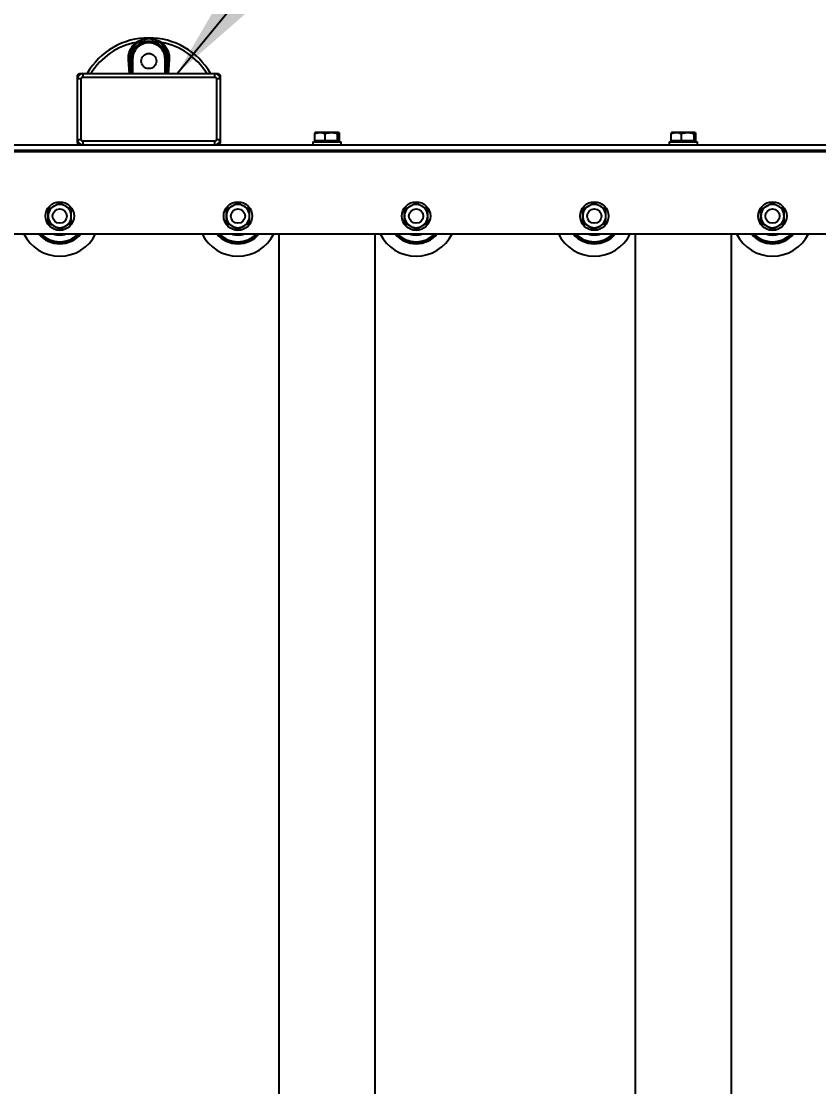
# Model space of a CAD drawing. Header units: millimetres. Extents: x 15 to 415, y 5 to 292.
# Drawn here: x 233.33 to 255.7, y 192.53 to 222.41 of the extents above; entities that cross this region are included whole.
import ezdxf

# ---------------------------------------------------------------- set-up
doc = ezdxf.new("R2010")
doc.units = ezdxf.units.MM
doc.styles.add('SLDTEXTSTYLE0', font='TXT', dxfattribs={"width": 0.75})
doc.dimstyles.new('SLDDIMSTYLE1', dxfattribs={"dimtxt": 0.18, "dimasz": 3.302, "dimexe": 0, "dimexo": 0.0625, "dimgap": 0, "dimtad": 0, "dimtih": 1, "dimtoh": 1, "dimdec": 0, "dimrnd": 1e-09, "dimzin": 0, "dimdsep": 46, "dimtxsty": 'Standard', "dimsah": 1, "dimcen": 0.09, "dimadec": 0, "dimazin": 0, "dimtfac": 3.302, "dimtdec": 0, "dimtofl": 0, "dimtmove": 0, "dimatfit": 3, "dimfxl": 0, "dimfrac": 2, "dimtolj": 1, "dimtzin": 0, "dimarcsym": 0})

msp = doc.modelspace()

# ---------------------------------------------------------------- linework, layer by layer
at = {"color": 8, "linetype": 'Continuous', "lineweight": 25}
for p, q in [((236.36088, 220.9489), (236.33336, 221.33141)), ((237.48137, 221.33141), (237.45385, 220.9489)), ((236.39949, 220.9489), (236.40008, 220.9814)), ((236.44932, 220.9814), (236.44686, 220.9489)), ((237.36787, 220.9489), (237.36541, 220.9814)), ((237.41465, 220.9814), (237.41523, 220.9489)), ((228.30737, 218.76207), (265.50737, 218.76207))]:
    msp.add_line(p, q, dxfattribs=at)
at = {"color": 7, "linetype": 'Continuous', "lineweight": 25}
for p, q in [((236.40008, 220.9814), (236.37534, 221.3489)), ((236.37534, 221.3489), (236.40008, 221.3489)), ((236.40008, 220.9814), (236.40008, 221.3489)), ((236.44932, 221.3489), (236.40008, 221.3489)), ((236.44932, 221.3489), (236.44932, 220.9814)), ((237.36541, 220.9814), (237.36541, 221.3489)), ((237.36541, 221.3489), (237.41465, 221.3489)), ((237.43939, 221.3489), (237.41465, 220.9814)), ((237.41465, 220.9814), (237.41465, 221.3489)), ((237.41465, 221.3489), (237.43939, 221.3489)), ((234.90737, 220.8989), (234.95737, 220.9489)), ((234.90737, 220.7989), (234.90737, 220.8989)), ((234.95737, 220.9489), (235.05737, 220.9489)), ((235.05737, 220.9489), (238.75737, 220.9489)), ((235.05737, 220.9489), (235.05737, 220.8489)), ((238.75737, 220.8489), (238.75737, 220.9489)), ((238.75737, 220.9489), (238.85737, 220.9489)), ((238.85737, 220.9489), (238.90737, 220.8989)), ((238.90737, 220.8989), (238.90737, 220.7989)), ((234.90737, 219.0989), (234.90737, 220.7989)), ((235.00737, 220.7989), (234.90737, 220.7989)), ((235.00737, 219.0989), (235.00737, 220.7989)), ((235.05737, 220.8489), (238.75737, 220.8489)), ((238.80737, 220.7989), (238.80737, 219.0989)), ((238.90737, 220.7989), (238.80737, 220.7989)), ((238.90737, 220.7989), (238.90737, 219.0989)), ((234.90737, 219.0989), (235.00737, 219.0989)), ((234.90737, 218.9989), (234.90737, 219.0989)), ((238.80737, 219.0989), (238.90737, 219.0989)), ((238.90737, 219.0989), (238.90737, 218.9989)), ((241.56071, 219.0589), (241.56071, 219.26487)), ((241.70962, 219.2939), (241.58237, 219.2939)), ((242.03186, 219.2939), (241.70962, 219.2939)), ((241.85853, 219.0589), (241.85853, 219.26487)), ((242.2296, 219.2939), (242.03186, 219.2939)), ((242.20518, 219.26487), (242.2296, 219.2939)), ((242.20518, 219.0589), (242.20518, 219.26487)), ((242.25402, 219.0589), (242.25402, 219.26487)), ((251.56071, 219.0589), (251.56071, 219.26487)), ((251.70962, 219.2939), (251.58237, 219.2939)), ((252.03186, 219.2939), (251.70962, 219.2939)), ((251.85853, 219.0589), (251.85853, 219.26487)), ((252.2296, 219.2939), (252.03186, 219.2939)), ((252.20518, 219.26487), (252.2296, 219.2939)), ((252.20518, 219.0589), (252.20518, 219.26487)), ((252.25402, 219.0589), (252.25402, 219.26487)), ((217.05737, 218.9489), (366.75737, 218.9489)), ((217.05737, 218.7989), (366.75737, 218.7989)), ((234.95737, 218.9489), (234.90737, 218.9989)), ((238.75737, 219.0489), (235.05737, 219.0489)), ((235.05737, 219.0489), (235.05737, 218.9489)), ((238.75737, 218.9489), (238.75737, 219.0489)), ((238.90737, 218.9989), (238.85737, 218.9489)), ((241.50737, 219.0289), (241.50737, 218.9489)), ((241.50737, 219.0289), (242.06059, 219.0289)), ((241.70962, 219.0589), (241.56071, 219.0589)), ((241.58237, 219.0589), (241.58237, 219.0289)), ((241.85853, 219.0589), (241.70962, 219.0589)), ((242.03186, 219.0589), (241.85853, 219.0589)), ((242.20518, 219.0589), (242.03186, 219.0589)), ((242.06059, 219.0289), (242.30737, 219.0289)), ((242.2296, 219.0589), (242.20518, 219.0589)), ((242.25402, 219.0589), (242.2296, 219.0589)), ((242.23237, 219.0289), (242.23237, 219.0589)), ((242.30737, 218.9489), (242.30737, 219.0289)), ((251.50737, 219.0289), (251.50737, 218.9489)), ((251.50737, 219.0289), (252.06059, 219.0289)), ((251.70962, 219.0589), (251.56071, 219.0589)), ((251.58237, 219.0589), (251.58237, 219.0289)), ((251.85853, 219.0589), (251.70962, 219.0589)), ((252.03186, 219.0589), (251.85853, 219.0589)), ((252.20518, 219.0589), (252.03186, 219.0589)), ((252.06059, 219.0289), (252.30737, 219.0289)), ((252.2296, 219.0589), (252.20518, 219.0589)), ((252.25402, 219.0589), (252.2296, 219.0589)), ((252.23237, 219.0289), (252.23237, 219.0589)), ((252.30737, 218.9489), (252.30737, 219.0289)), ((217.05737, 216.4489), (366.75737, 216.4489)), ((234.40737, 216.57362), (234.24487, 216.66744)), ((239.40737, 216.57362), (239.24487, 216.66744)), ((240.55737, 216.4489), (240.55737, 171.4489)), ((243.25737, 171.4489), (243.25737, 216.4489)), ((244.40737, 216.57362), (244.24487, 216.66744)), ((249.40737, 216.57362), (249.24487, 216.66744)), ((250.55737, 216.4489), (250.55737, 171.4489)), ((253.25737, 171.4489), (253.25737, 216.4489)), ((254.40737, 216.57362), (254.24487, 216.66744))]:
    msp.add_line(p, q, dxfattribs=at)
for centre, radius in [((236.90737, 221.2989), 0.2125), ((234.40737, 216.9489), 0.4), ((239.40737, 216.9489), 0.4), ((244.40737, 216.9489), 0.4), ((249.40737, 216.9489), 0.4), ((254.40737, 216.9489), 0.4), ((234.40737, 216.9489), 0.2), ((239.40737, 216.9489), 0.2), ((244.40737, 216.9489), 0.2), ((249.40737, 216.9489), 0.2), ((254.40737, 216.9489), 0.2)]:
    msp.add_circle(centre, radius, dxfattribs=at)
for centre, radius, start, end in [((236.90737, 219.9489), 2, 90, 150), ((236.90737, 221.3489), 0.50729, 0, 180), ((236.90737, 219.9489), 2, 30, 90), ((235.05737, 220.7989), 0.15, 90, 180), ((238.75737, 220.7989), 0.15, 0, 90), ((235.05737, 219.0989), 0.15, 180, 270), ((238.75737, 219.0989), 0.15, 270, 0), ((234.40737, 216.9489), 0.325, 60, 120), ((239.40737, 216.9489), 0.325, 60, 120), ((244.40737, 216.9489), 0.325, 60, 120), ((249.40737, 216.9489), 0.325, 60, 120), ((254.40737, 216.9489), 0.325, 60, 120), ((234.40737, 216.9489), 0.325, 120, 180), ((234.40737, 216.9489), 0.325, 0, 60), ((239.40737, 216.9489), 0.325, 120, 180), ((239.40737, 216.9489), 0.325, 0, 60), ((244.40737, 216.9489), 0.325, 120, 180), ((244.40737, 216.9489), 0.325, 0, 60), ((249.40737, 216.9489), 0.325, 120, 180), ((249.40737, 216.9489), 0.325, 0, 60), ((254.40737, 216.9489), 0.325, 120, 180), ((254.40737, 216.9489), 0.325, 0, 60), ((234.40737, 216.9489), 0.325, 180, 240), ((234.40737, 216.9489), 0.325, 300, 0), ((239.40737, 216.9489), 0.325, 180, 240), ((239.40737, 216.9489), 0.325, 300, 0), ((244.40737, 216.9489), 0.325, 180, 240), ((244.40737, 216.9489), 0.325, 300, 0), ((249.40737, 216.9489), 0.325, 180, 240), ((249.40737, 216.9489), 0.325, 300, 0), ((254.40737, 216.9489), 0.325, 180, 240), ((254.40737, 216.9489), 0.325, 300, 0), ((234.40737, 216.9489), 1.125, 206.3878, 333.6122), ((234.40737, 216.9489), 0.775, 220.17777, 319.82223), ((234.40737, 216.9489), 0.71929, 224.037901, 315.962099), ((234.40737, 216.9489), 0.53071, 250.411799, 289.588201), ((234.40737, 216.9489), 0.325, 240, 300), ((239.40737, 216.9489), 1.125, 206.3878, 333.6122), ((239.40737, 216.9489), 0.775, 220.17777, 319.82223), ((239.40737, 216.9489), 0.71929, 224.037901, 315.962099), ((239.40737, 216.9489), 0.53071, 250.411799, 289.588201), ((239.40737, 216.9489), 0.325, 240, 300), ((244.40737, 216.9489), 1.125, 206.3878, 333.6122), ((244.40737, 216.9489), 0.775, 220.17777, 319.82223), ((244.40737, 216.9489), 0.71929, 224.037901, 315.962099), ((244.40737, 216.9489), 0.53071, 250.411799, 289.588201), ((244.40737, 216.9489), 0.325, 240, 300), ((249.40737, 216.9489), 1.125, 206.3878, 333.6122), ((249.40737, 216.9489), 0.775, 220.17777, 319.82223), ((249.40737, 216.9489), 0.71929, 224.037901, 315.962099), ((249.40737, 216.9489), 0.53071, 250.411799, 289.588201), ((249.40737, 216.9489), 0.325, 240, 300), ((254.40737, 216.9489), 1.125, 206.3878, 333.6122), ((254.40737, 216.9489), 0.775, 220.17777, 319.82223), ((254.40737, 216.9489), 0.71929, 224.037901, 315.962099), ((254.40737, 216.9489), 0.53071, 250.411799, 289.588201), ((254.40737, 216.9489), 0.325, 240, 300)]:
    msp.add_arc(centre, radius, start, end, dxfattribs=at)
at = {"color": 8, "linetype": 'Continuous', "lineweight": 25}
for start, end in [(100.868605, 148.369431), (31.630569, 79.131395)]:
    msp.add_arc((236.90737, 219.9489), 1.90679, start, end, dxfattribs=at)
at = {"color": 7, "linetype": 'Continuous', "lineweight": 25}
for points, knots in [([(236.33336, 221.33141), (236.33327, 221.37697), (236.33307, 221.46815), (236.37411, 221.60164), (236.44328, 221.72492), (236.51303, 221.78935), (236.54783, 221.82149)], [0, 0, 0, 0, 0.25060264, 0.50150215, 0.75136032, 1, 1, 1, 1]), ([(236.37534, 221.3489), (236.37523, 221.39314), (236.37501, 221.47697), (236.41413, 221.60042), (236.47718, 221.71199), (236.54194, 221.77148), (236.57353, 221.80048)], [0, 0, 0, 0, 0.26463586, 0.50139308, 0.75686445, 1, 1, 1, 1]), ([(237.36541, 221.3489), (237.35929, 221.40651), (237.34988, 221.49514), (237.29276, 221.60182), (237.23365, 221.6751), (237.16027, 221.73459), (237.05362, 221.78992), (236.90737, 221.818), (236.76111, 221.78992), (236.65447, 221.73459), (236.58109, 221.6751), (236.52197, 221.60182), (236.46485, 221.49514), (236.45544, 221.40651), (236.44932, 221.3489)], [0, 0, 0, 0, 0.119728422, 0.18418033, 0.25, 0.31581967, 0.380271578, 0.5, 0.619728422, 0.68418033, 0.75, 0.81581967, 0.880271578, 1, 1, 1, 1]), ([(236.54783, 221.82149), (236.57503, 221.83736), (236.62966, 221.86922), (236.71772, 221.90303), (236.80983, 221.92602), (236.89675, 221.93344), (236.9716, 221.92919), (237.03483, 221.91851), (237.136, 221.89208), (237.21156, 221.85134), (237.26691, 221.82149)], [0, 0, 0, 0, 0.12362737, 0.24828246, 0.37375271, 0.50082149, 0.58490584, 0.66338051, 0.75342499, 1, 1, 1, 1]), ([(236.57353, 221.80048), (236.57222, 221.80086), (236.56961, 221.80162), (236.56343, 221.80611), (236.55608, 221.81267), (236.55058, 221.81855), (236.54783, 221.82149)], [0, 0, 0, 0, 0.25003535, 0.5, 0.74996465, 1, 1, 1, 1]), ([(236.57353, 221.80048), (236.62417, 221.83452), (236.7002, 221.88562), (236.81442, 221.9194), (236.90783, 221.93033), (237.00121, 221.9192), (237.1148, 221.88529), (237.19072, 221.83435), (237.2412, 221.80048)], [0, 0, 0, 0, 0.25063209, 0.37626139, 0.50063436, 0.62496358, 0.75062041, 1, 1, 1, 1]), ([(237.26691, 221.82149), (237.26415, 221.81855), (237.25865, 221.81267), (237.2513, 221.80611), (237.24512, 221.80162), (237.24251, 221.80086), (237.2412, 221.80048)], [0, 0, 0, 0, 0.25003535, 0.5, 0.74996465, 1, 1, 1, 1]), ([(237.2412, 221.80048), (237.27279, 221.77147), (237.33765, 221.7119), (237.40066, 221.60029), (237.43972, 221.47684), (237.4395, 221.39315), (237.43939, 221.3489)], [0, 0, 0, 0, 0.24316946, 0.49938186, 0.73532542, 1, 1, 1, 1]), ([(237.26691, 221.82149), (237.30173, 221.78927), (237.37154, 221.7247), (237.44074, 221.60138), (237.48175, 221.46795), (237.48149, 221.37692), (237.48137, 221.33141)], [0, 0, 0, 0, 0.24909018, 0.4992514, 0.74969708, 1, 1, 1, 1]), ([(236.33336, 221.33141), (236.33849, 221.33217), (236.34873, 221.33369), (236.36162, 221.33791), (236.37134, 221.34311), (236.37401, 221.34697), (236.37534, 221.3489)], [0, 0, 0, 0, 0.25007202, 0.5, 0.74992798, 1, 1, 1, 1]), ([(237.48137, 221.33141), (237.47625, 221.33217), (237.466, 221.33369), (237.45311, 221.33791), (237.4434, 221.34311), (237.44072, 221.34697), (237.43939, 221.3489)], [0, 0, 0, 0, 0.25007233, 0.5, 0.74992767, 1, 1, 1, 1]), ([(235.05737, 220.8489), (235.05108, 220.84822), (235.04137, 220.84719), (235.02972, 220.84096), (235.02177, 220.83451), (235.0153, 220.82655), (235.00908, 220.8149), (235.00804, 220.80518), (235.00737, 220.7989)], [0, 0, 0, 0, 0.239442952, 0.36955024, 0.499999846, 0.630107288, 0.760557048, 1, 1, 1, 1]), ([(238.80737, 220.7989), (238.80669, 220.80518), (238.80566, 220.81489), (238.79943, 220.82654), (238.79298, 220.83449), (238.78502, 220.84096), (238.77337, 220.84719), (238.76365, 220.84822), (238.75737, 220.8489)], [0, 0, 0, 0, 0.23944295, 0.36955024, 0.49999985, 0.63010729, 0.76055705, 1, 1, 1, 1]), ([(235.00737, 219.0989), (235.00804, 219.09261), (235.00907, 219.0829), (235.0153, 219.07125), (235.02176, 219.0633), (235.02971, 219.05683), (235.04137, 219.05061), (235.05108, 219.04957), (235.05737, 219.0489)], [0, 0, 0, 0, 0.23944295, 0.36955024, 0.49999985, 0.63010729, 0.76055705, 1, 1, 1, 1]), ([(238.75737, 219.0489), (238.76365, 219.04957), (238.77336, 219.0506), (238.78501, 219.05683), (238.79296, 219.06329), (238.79943, 219.07124), (238.80566, 219.0829), (238.80669, 219.09261), (238.80737, 219.0989)], [0, 0, 0, 0, 0.23944295, 0.36955024, 0.49999985, 0.63010729, 0.76055705, 1, 1, 1, 1]), ([(241.56071, 219.26487), (241.56671, 219.26699), (241.58472, 219.27336), (241.61523, 219.28225), (241.65253, 219.28995), (241.68414, 219.29348), (241.70324, 219.29379), (241.70962, 219.2939)], [0, 0, 0, 0, 0.12359753, 0.37124782, 0.62101355, 0.87330139, 1, 1, 1, 1]), ([(241.58513, 219.2939), (241.58455, 219.29386), (241.58302, 219.29378), (241.58055, 219.29293), (241.5777, 219.29116), (241.5739, 219.2877), (241.57011, 219.28269), (241.56634, 219.27631), (241.56352, 219.27093), (241.56165, 219.26689), (241.56071, 219.26487)], [0, 0, 0, 0, 0.070036107, 0.184842993, 0.299816611, 0.41526294, 0.647866756, 0.765024679, 0.882473115, 1, 1, 1, 1]), ([(241.70962, 219.2939), (241.71315, 219.29386), (241.73212, 219.29369), (241.7665, 219.29025), (241.81277, 219.28042), (241.84311, 219.27011), (241.85853, 219.26487)], [0, 0, 0, 0, 0.07005137, 0.3766066, 0.68307341, 1, 1, 1, 1]), ([(241.85853, 219.26487), (241.87993, 219.27104), (241.92293, 219.28343), (241.97415, 219.29112), (242.01059, 219.29362), (242.02477, 219.29381), (242.03186, 219.2939)], [0, 0, 0, 0, 0.37742408, 0.75834263, 0.87907343, 1, 1, 1, 1]), ([(242.03186, 219.2939), (242.07741, 219.29035), (242.1361, 219.28579), (242.19255, 219.26869), (242.20518, 219.26487)], [0, 0, 0, 0, 0.77628672, 1, 1, 1, 1]), ([(242.2296, 219.2939), (242.23018, 219.29386), (242.23266, 219.29372), (242.23609, 219.29201), (242.23987, 219.28857), (242.24272, 219.2852), (242.24556, 219.2811), (242.24839, 219.27631), (242.25122, 219.27093), (242.25309, 219.26689), (242.25402, 219.26487)], [0, 0, 0, 0, 0.07003681, 0.29977827, 0.41522575, 0.53148028, 0.64786324, 0.76502233, 0.88247194, 1, 1, 1, 1]), ([(251.56071, 219.26487), (251.56671, 219.26699), (251.58472, 219.27336), (251.61523, 219.28225), (251.65253, 219.28995), (251.68414, 219.29348), (251.70324, 219.29379), (251.70962, 219.2939)], [0, 0, 0, 0, 0.12359753, 0.37124782, 0.62101355, 0.87330139, 1, 1, 1, 1]), ([(251.58513, 219.2939), (251.58455, 219.29386), (251.58302, 219.29378), (251.58055, 219.29293), (251.5777, 219.29116), (251.5739, 219.2877), (251.57011, 219.28269), (251.56634, 219.27631), (251.56352, 219.27093), (251.56165, 219.26689), (251.56071, 219.26487)], [0, 0, 0, 0, 0.070036107, 0.184842993, 0.299816611, 0.41526294, 0.647866756, 0.765024679, 0.882473115, 1, 1, 1, 1]), ([(251.70962, 219.2939), (251.71315, 219.29386), (251.73212, 219.29369), (251.7665, 219.29025), (251.81277, 219.28042), (251.84311, 219.27011), (251.85853, 219.26487)], [0, 0, 0, 0, 0.070051373, 0.376606602, 0.683073408, 1, 1, 1, 1]), ([(251.85853, 219.26487), (251.87993, 219.27104), (251.92293, 219.28343), (251.97415, 219.29112), (252.01059, 219.29362), (252.02477, 219.29381), (252.03186, 219.2939)], [0, 0, 0, 0, 0.37742408, 0.75834263, 0.87907343, 1, 1, 1, 1]), ([(252.03186, 219.2939), (252.07741, 219.29035), (252.1361, 219.28579), (252.19255, 219.26869), (252.20518, 219.26487)], [0, 0, 0, 0, 0.77628672, 1, 1, 1, 1]), ([(252.2296, 219.2939), (252.23018, 219.29386), (252.23266, 219.29372), (252.23609, 219.29201), (252.23987, 219.28857), (252.24272, 219.2852), (252.24556, 219.2811), (252.24839, 219.27631), (252.25122, 219.27093), (252.25309, 219.26689), (252.25402, 219.26487)], [0, 0, 0, 0, 0.07003681, 0.29977827, 0.41522575, 0.53148028, 0.64786324, 0.76502233, 0.88247194, 1, 1, 1, 1]), ([(234.24487, 217.23035), (234.24872, 217.23258), (234.27789, 217.24942), (234.33288, 217.28117), (234.38239, 217.30975), (234.40737, 217.32417)], [0, 0, 0, 0, 0.070076912, 0.530777664, 1, 1, 1, 1]), ([(234.40737, 217.32417), (234.42048, 217.3166), (234.44676, 217.30143), (234.48709, 217.27815), (234.52819, 217.25442), (234.55594, 217.23839), (234.56987, 217.23035)], [0, 0, 0, 0, 0.24726861, 0.49536257, 0.74687401, 1, 1, 1, 1]), ([(239.24487, 217.23035), (239.24872, 217.23258), (239.27789, 217.24942), (239.33288, 217.28117), (239.38239, 217.30975), (239.40737, 217.32417)], [0, 0, 0, 0, 0.070076912, 0.530777664, 1, 1, 1, 1]), ([(239.40737, 217.32417), (239.42048, 217.3166), (239.44676, 217.30143), (239.48709, 217.27815), (239.52819, 217.25442), (239.55594, 217.23839), (239.56987, 217.23035)], [0, 0, 0, 0, 0.24726861, 0.49536257, 0.74687401, 1, 1, 1, 1]), ([(244.24487, 217.23035), (244.24872, 217.23258), (244.27789, 217.24942), (244.33288, 217.28117), (244.38239, 217.30975), (244.40737, 217.32417)], [0, 0, 0, 0, 0.070076912, 0.530777664, 1, 1, 1, 1]), ([(244.40737, 217.32417), (244.42048, 217.3166), (244.44676, 217.30143), (244.48709, 217.27815), (244.52819, 217.25442), (244.55594, 217.23839), (244.56987, 217.23035)], [0, 0, 0, 0, 0.24726861, 0.49536257, 0.74687401, 1, 1, 1, 1]), ([(249.24487, 217.23035), (249.24872, 217.23258), (249.27789, 217.24942), (249.33288, 217.28117), (249.38239, 217.30975), (249.40737, 217.32417)], [0, 0, 0, 0, 0.070076912, 0.530777664, 1, 1, 1, 1]), ([(249.40737, 217.32417), (249.42048, 217.3166), (249.44676, 217.30143), (249.48709, 217.27815), (249.52819, 217.25442), (249.55594, 217.23839), (249.56987, 217.23035)], [0, 0, 0, 0, 0.24726861, 0.49536257, 0.74687401, 1, 1, 1, 1]), ([(254.24487, 217.23035), (254.24872, 217.23258), (254.27789, 217.24942), (254.33288, 217.28117), (254.38239, 217.30975), (254.40737, 217.32417)], [0, 0, 0, 0, 0.070076912, 0.530777664, 1, 1, 1, 1]), ([(254.40737, 217.32417), (254.42048, 217.3166), (254.44676, 217.30143), (254.48709, 217.27815), (254.52819, 217.25442), (254.55594, 217.23839), (254.56987, 217.23035)], [0, 0, 0, 0, 0.24726861, 0.49536257, 0.74687401, 1, 1, 1, 1]), ([(234.08237, 217.13654), (234.10876, 217.15177), (234.16202, 217.18252), (234.21708, 217.21432), (234.24487, 217.23035)], [0, 0, 0, 0, 0.49545796, 1, 1, 1, 1]), ([(234.08237, 216.9489), (234.08237, 216.96596), (234.08237, 217.02947), (234.08237, 217.09131), (234.08237, 217.13654)], [0, 0, 0, 0, 0.268633605, 1, 1, 1, 1]), ([(234.56987, 217.23035), (234.57372, 217.22813), (234.60289, 217.21129), (234.65788, 217.17954), (234.70739, 217.15096), (234.73237, 217.13654)], [0, 0, 0, 0, 0.07007691, 0.53077766, 1, 1, 1, 1]), ([(234.73237, 216.9489), (234.73237, 216.96596), (234.73237, 217.02947), (234.73237, 217.09131), (234.73237, 217.13654)], [0, 0, 0, 0, 0.26863361, 1, 1, 1, 1]), ([(239.08237, 217.13654), (239.10876, 217.15177), (239.16202, 217.18252), (239.21708, 217.21432), (239.24487, 217.23035)], [0, 0, 0, 0, 0.49545796, 1, 1, 1, 1]), ([(239.08237, 216.9489), (239.08237, 216.96596), (239.08237, 217.02947), (239.08237, 217.09131), (239.08237, 217.13654)], [0, 0, 0, 0, 0.268633605, 1, 1, 1, 1]), ([(239.56987, 217.23035), (239.57372, 217.22813), (239.60289, 217.21129), (239.65788, 217.17954), (239.70739, 217.15096), (239.73237, 217.13654)], [0, 0, 0, 0, 0.07007691, 0.53077766, 1, 1, 1, 1]), ([(239.73237, 216.9489), (239.73237, 216.96596), (239.73237, 217.02947), (239.73237, 217.09131), (239.73237, 217.13654)], [0, 0, 0, 0, 0.26863361, 1, 1, 1, 1]), ([(244.08237, 217.13654), (244.10876, 217.15177), (244.16202, 217.18252), (244.21708, 217.21432), (244.24487, 217.23035)], [0, 0, 0, 0, 0.49545796, 1, 1, 1, 1]), ([(244.08237, 216.9489), (244.08237, 216.96596), (244.08237, 217.02947), (244.08237, 217.09131), (244.08237, 217.13654)], [0, 0, 0, 0, 0.268633605, 1, 1, 1, 1]), ([(244.56987, 217.23035), (244.57372, 217.22813), (244.60289, 217.21129), (244.65788, 217.17954), (244.70739, 217.15096), (244.73237, 217.13654)], [0, 0, 0, 0, 0.07007691, 0.53077766, 1, 1, 1, 1]), ([(244.73237, 216.9489), (244.73237, 216.96596), (244.73237, 217.02947), (244.73237, 217.09131), (244.73237, 217.13654)], [0, 0, 0, 0, 0.26863361, 1, 1, 1, 1]), ([(249.08237, 217.13654), (249.10876, 217.15177), (249.16202, 217.18252), (249.21708, 217.21432), (249.24487, 217.23035)], [0, 0, 0, 0, 0.49545796, 1, 1, 1, 1]), ([(249.08237, 216.9489), (249.08237, 216.96596), (249.08237, 217.02947), (249.08237, 217.09131), (249.08237, 217.13654)], [0, 0, 0, 0, 0.268633605, 1, 1, 1, 1]), ([(249.56987, 217.23035), (249.57372, 217.22813), (249.60289, 217.21129), (249.65788, 217.17954), (249.70739, 217.15096), (249.73237, 217.13654)], [0, 0, 0, 0, 0.07007691, 0.53077766, 1, 1, 1, 1]), ([(249.73237, 216.9489), (249.73237, 216.96596), (249.73237, 217.02947), (249.73237, 217.09131), (249.73237, 217.13654)], [0, 0, 0, 0, 0.26863361, 1, 1, 1, 1]), ([(254.08237, 217.13654), (254.10876, 217.15177), (254.16202, 217.18252), (254.21708, 217.21432), (254.24487, 217.23035)], [0, 0, 0, 0, 0.49545796, 1, 1, 1, 1]), ([(254.08237, 216.9489), (254.08237, 216.96596), (254.08237, 217.02947), (254.08237, 217.09131), (254.08237, 217.13654)], [0, 0, 0, 0, 0.268633605, 1, 1, 1, 1]), ([(254.56987, 217.23035), (254.57372, 217.22813), (254.60289, 217.21129), (254.65788, 217.17954), (254.70739, 217.15096), (254.73237, 217.13654)], [0, 0, 0, 0, 0.07007691, 0.53077766, 1, 1, 1, 1]), ([(254.73237, 216.9489), (254.73237, 216.96596), (254.73237, 217.02947), (254.73237, 217.09131), (254.73237, 217.13654)], [0, 0, 0, 0, 0.26863361, 1, 1, 1, 1]), ([(234.08237, 216.76126), (234.08237, 216.77701), (234.08237, 216.83817), (234.08237, 216.90172), (234.08237, 216.9489)], [0, 0, 0, 0, 0.25755135, 1, 1, 1, 1]), ([(234.24487, 216.66744), (234.24101, 216.66966), (234.18614, 216.70134), (234.13236, 216.73239), (234.08237, 216.76126)], [0, 0, 0, 0, 0.07021477, 1, 1, 1, 1]), ([(234.73237, 216.76126), (234.71925, 216.75368), (234.69297, 216.73851), (234.65264, 216.71523), (234.61155, 216.6915), (234.58379, 216.67548), (234.56987, 216.66744)], [0, 0, 0, 0, 0.24726861, 0.49536257, 0.74687401, 1, 1, 1, 1]), ([(234.73237, 216.76126), (234.73237, 216.77701), (234.73237, 216.83817), (234.73237, 216.90172), (234.73237, 216.9489)], [0, 0, 0, 0, 0.257551345, 1, 1, 1, 1]), ([(239.08237, 216.76126), (239.08237, 216.77701), (239.08237, 216.83817), (239.08237, 216.90172), (239.08237, 216.9489)], [0, 0, 0, 0, 0.25755135, 1, 1, 1, 1]), ([(239.24487, 216.66744), (239.24101, 216.66966), (239.18614, 216.70134), (239.13236, 216.73239), (239.08237, 216.76126)], [0, 0, 0, 0, 0.07021477, 1, 1, 1, 1]), ([(239.73237, 216.76126), (239.71925, 216.75368), (239.69297, 216.73851), (239.65264, 216.71523), (239.61155, 216.6915), (239.58379, 216.67548), (239.56987, 216.66744)], [0, 0, 0, 0, 0.24726861, 0.49536257, 0.74687401, 1, 1, 1, 1]), ([(239.73237, 216.76126), (239.73237, 216.77701), (239.73237, 216.83817), (239.73237, 216.90172), (239.73237, 216.9489)], [0, 0, 0, 0, 0.257551345, 1, 1, 1, 1]), ([(244.08237, 216.76126), (244.08237, 216.77701), (244.08237, 216.83817), (244.08237, 216.90172), (244.08237, 216.9489)], [0, 0, 0, 0, 0.25755135, 1, 1, 1, 1]), ([(244.24487, 216.66744), (244.24101, 216.66966), (244.18614, 216.70134), (244.13236, 216.73239), (244.08237, 216.76126)], [0, 0, 0, 0, 0.07021477, 1, 1, 1, 1]), ([(244.73237, 216.76126), (244.71925, 216.75368), (244.69297, 216.73851), (244.65264, 216.71523), (244.61155, 216.6915), (244.58379, 216.67548), (244.56987, 216.66744)], [0, 0, 0, 0, 0.24726861, 0.49536257, 0.74687401, 1, 1, 1, 1]), ([(244.73237, 216.76126), (244.73237, 216.77701), (244.73237, 216.83817), (244.73237, 216.90172), (244.73237, 216.9489)], [0, 0, 0, 0, 0.257551345, 1, 1, 1, 1]), ([(249.08237, 216.76126), (249.08237, 216.77701), (249.08237, 216.83817), (249.08237, 216.90172), (249.08237, 216.9489)], [0, 0, 0, 0, 0.25755135, 1, 1, 1, 1]), ([(249.24487, 216.66744), (249.24101, 216.66966), (249.18614, 216.70134), (249.13236, 216.73239), (249.08237, 216.76126)], [0, 0, 0, 0, 0.07021477, 1, 1, 1, 1]), ([(249.73237, 216.76126), (249.71925, 216.75368), (249.69297, 216.73851), (249.65264, 216.71523), (249.61155, 216.6915), (249.58379, 216.67548), (249.56987, 216.66744)], [0, 0, 0, 0, 0.24726861, 0.49536257, 0.74687401, 1, 1, 1, 1]), ([(249.73237, 216.76126), (249.73237, 216.77701), (249.73237, 216.83817), (249.73237, 216.90172), (249.73237, 216.9489)], [0, 0, 0, 0, 0.257551345, 1, 1, 1, 1]), ([(254.08237, 216.76126), (254.08237, 216.77701), (254.08237, 216.83817), (254.08237, 216.90172), (254.08237, 216.9489)], [0, 0, 0, 0, 0.25755135, 1, 1, 1, 1]), ([(254.24487, 216.66744), (254.24101, 216.66966), (254.18614, 216.70134), (254.13236, 216.73239), (254.08237, 216.76126)], [0, 0, 0, 0, 0.07021477, 1, 1, 1, 1]), ([(254.73237, 216.76126), (254.71925, 216.75368), (254.69297, 216.73851), (254.65264, 216.71523), (254.61155, 216.6915), (254.58379, 216.67548), (254.56987, 216.66744)], [0, 0, 0, 0, 0.24726861, 0.49536257, 0.74687401, 1, 1, 1, 1]), ([(254.73237, 216.76126), (254.73237, 216.77701), (254.73237, 216.83817), (254.73237, 216.90172), (254.73237, 216.9489)], [0, 0, 0, 0, 0.257551345, 1, 1, 1, 1]), ([(234.56987, 216.66744), (234.56601, 216.66521), (234.51114, 216.63353), (234.45736, 216.60249), (234.40737, 216.57362)], [0, 0, 0, 0, 0.07021477, 1, 1, 1, 1]), ([(239.56987, 216.66744), (239.56601, 216.66521), (239.51114, 216.63353), (239.45736, 216.60249), (239.40737, 216.57362)], [0, 0, 0, 0, 0.07021477, 1, 1, 1, 1]), ([(244.56987, 216.66744), (244.56601, 216.66521), (244.51114, 216.63353), (244.45736, 216.60249), (244.40737, 216.57362)], [0, 0, 0, 0, 0.07021477, 1, 1, 1, 1]), ([(249.56987, 216.66744), (249.56601, 216.66521), (249.51114, 216.63353), (249.45736, 216.60249), (249.40737, 216.57362)], [0, 0, 0, 0, 0.07021477, 1, 1, 1, 1]), ([(254.56987, 216.66744), (254.56601, 216.66521), (254.51114, 216.63353), (254.45736, 216.60249), (254.40737, 216.57362)], [0, 0, 0, 0, 0.07021477, 1, 1, 1, 1])]:
    msp.add_open_spline(points, degree=3, knots=knots, dxfattribs=at)
for points in [[(236.40008, 220.9814), (236.40167, 220.9814), (236.40486, 220.9814), (236.41659, 220.9814), (236.43185, 220.9814), (236.4435, 220.9814), (236.44932, 220.9814)], [(237.36541, 220.9814), (237.37123, 220.9814), (237.38288, 220.9814), (237.39814, 220.9814), (237.40987, 220.9814), (237.41306, 220.9814), (237.41465, 220.9814)]]:
    msp.add_open_spline(points, degree=3, dxfattribs=at)
at = {"color": 8, "linetype": 'Continuous', "lineweight": 25}
for points, knots in [([(234.5358, 216.2107), (234.49035, 216.20526), (234.39674, 216.19404), (234.25214, 216.21128), (234.10747, 216.25594), (233.97471, 216.33304), (233.88767, 216.4), (233.85395, 216.44506), (233.85107, 216.4489)], [0, 0, 0, 0, 0.18103791, 0.37291991, 0.57277921, 0.77687981, 0.98098041, 1, 1, 1, 1]), ([(234.96024, 216.4489), (234.94683, 216.43264), (234.90128, 216.37744), (234.80188, 216.30776), (234.67249, 216.24182), (234.58047, 216.22087), (234.5358, 216.2107)], [0, 0, 0, 0, 0.12713023, 0.43169984, 0.72411269, 1, 1, 1, 1]), ([(239.5358, 216.2107), (239.49035, 216.20526), (239.39674, 216.19404), (239.25214, 216.21128), (239.10747, 216.25594), (238.97471, 216.33304), (238.88767, 216.4), (238.85395, 216.44506), (238.85107, 216.4489)], [0, 0, 0, 0, 0.18103791, 0.37291991, 0.57277921, 0.77687981, 0.98098041, 1, 1, 1, 1]), ([(239.96024, 216.4489), (239.94683, 216.43264), (239.90128, 216.37744), (239.80188, 216.30776), (239.67249, 216.24182), (239.58047, 216.22087), (239.5358, 216.2107)], [0, 0, 0, 0, 0.12713023, 0.43169984, 0.72411269, 1, 1, 1, 1]), ([(244.5358, 216.2107), (244.49035, 216.20526), (244.39674, 216.19404), (244.25214, 216.21128), (244.10747, 216.25594), (243.97471, 216.33304), (243.88767, 216.4), (243.85395, 216.44506), (243.85107, 216.4489)], [0, 0, 0, 0, 0.18103791, 0.37291991, 0.57277921, 0.77687981, 0.98098041, 1, 1, 1, 1]), ([(244.96024, 216.4489), (244.94683, 216.43264), (244.90128, 216.37744), (244.80188, 216.30776), (244.67249, 216.24182), (244.58047, 216.22087), (244.5358, 216.2107)], [0, 0, 0, 0, 0.12713023, 0.43169984, 0.72411269, 1, 1, 1, 1]), ([(249.5358, 216.2107), (249.49035, 216.20526), (249.39674, 216.19404), (249.25214, 216.21128), (249.10747, 216.25594), (248.97471, 216.33304), (248.88767, 216.4), (248.85395, 216.44506), (248.85107, 216.4489)], [0, 0, 0, 0, 0.18103791, 0.37291991, 0.57277921, 0.77687981, 0.98098041, 1, 1, 1, 1]), ([(249.96024, 216.4489), (249.94683, 216.43264), (249.90128, 216.37744), (249.80188, 216.30776), (249.67249, 216.24182), (249.58047, 216.22087), (249.5358, 216.2107)], [0, 0, 0, 0, 0.12713023, 0.43169984, 0.72411269, 1, 1, 1, 1]), ([(254.5358, 216.2107), (254.49035, 216.20526), (254.39674, 216.19404), (254.25214, 216.21128), (254.10747, 216.25594), (253.97471, 216.33304), (253.88767, 216.4), (253.85395, 216.44506), (253.85107, 216.4489)], [0, 0, 0, 0, 0.18103791, 0.37291991, 0.57277921, 0.77687981, 0.98098041, 1, 1, 1, 1]), ([(254.96024, 216.4489), (254.94683, 216.43264), (254.90128, 216.37744), (254.80188, 216.30776), (254.67249, 216.24182), (254.58047, 216.22087), (254.5358, 216.2107)], [0, 0, 0, 0, 0.12713023, 0.43169984, 0.72411269, 1, 1, 1, 1])]:
    msp.add_open_spline(points, degree=3, knots=knots, dxfattribs=at)

# ---------------------------------------------------------------- texts
at = {"color": 7, "linetype": 'Continuous', "lineweight": 0, "insert": (143.80172, 259.05762), "char_height": 12.7, "attachment_point": 1, "rotation": 310, "style": 'SLDTEXTSTYLE0'}
msp.add_mtext('DrawingRegister Example', dxfattribs=at)

# ---------------------------------------------------------------- leaders
at = {"color": 7, "linetype": 'Continuous', "lineweight": 0}
msp.add_leader([(237.70237, 220.9489), (243.9905, 228.58683)], dimstyle='SLDDIMSTYLE1', dxfattribs=at)

doc.saveas('drawing.dxf')
